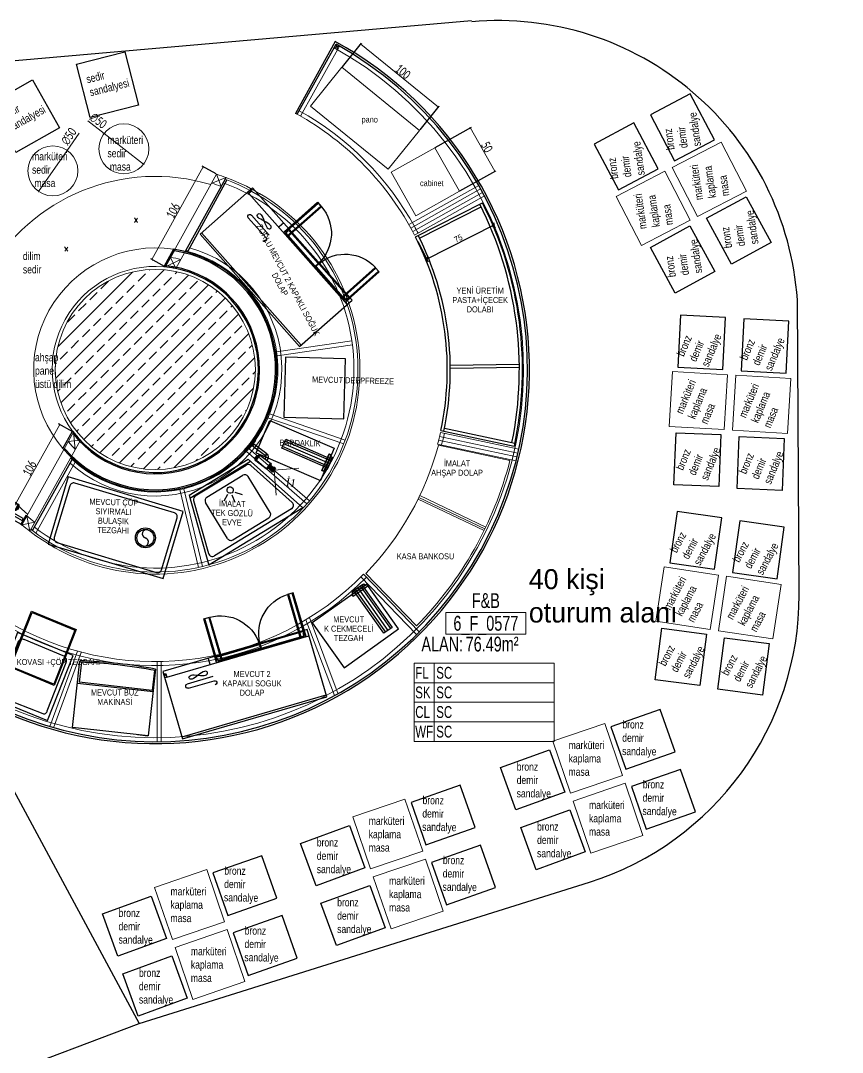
# Model space of a CAD drawing. Header units: millimetres. Extents: x 210628 to 232146, y -111309 to -91563.
# Drawn here: x 229905 to 230726, y -96600 to -95569 of the extents above; entities that cross this region are included whole.
import ezdxf
from ezdxf.enums import TextEntityAlignment as Align

# ---------------------------------------------------------------- set-up
doc = ezdxf.new("R2010")
doc.units = ezdxf.units.MM
doc.header["$PDMODE"] = 2
doc.linetypes.add('Dot & Dashed', pattern=[0.335139, 0.176389, -0.088194, 0, -0.070556])
doc.layers.get('0').update_dxf_attribs({"lineweight": 20})
for name, color, linetype, lineweight in [('ahsap', 34, 'Continuous', 25), ('ahşap kesit', 30, 'Continuous', 30), ('alcıpan', 14, 'Continuous', 25), ('demir-1', 103, 'Continuous', 20), ('KP', 167, 'Continuous', 30), ('mermer', 142, 'Continuous', 15), ('T_elektrik', 10, 'Continuous', 9), ('tefris', 30, 'Continuous', 0), ('tefrişoturum', 59, 'Continuous', 25), ('zemin yazı', 7, 'Continuous', 15), ('ölçü', 251, 'Continuous', 5)]:
    doc.layers.add(name, color=color, linetype=linetype, lineweight=lineweight)
for name, color, linetype in [('cctv', 3, 'Continuous'), ('makine ekipman', 187, 'Continuous'), ('S-COLS', 6, 'Continuous'), ('SMATV', 4, 'Continuous'), ('wall_gyps', 45, 'Continuous'), ('XR_FA_ARC_F0_UNIFREE$0$A960MN_Other Building', 8, 'Continuous'), ('yazı', 11, 'Continuous')]:
    doc.layers.add(name, color=color, linetype=linetype)
doc.styles.add('ATU', font='GOTHIC.TTF', dxfattribs={"width": 0.8})
doc.styles.get("Standard").update_dxf_attribs({"font": 'times.ttf', "height": 12})
doc.styles.add('uban', font='GOTHIC.TTF')
doc.styles.add('UBN', font='GOTHIC.TTF', dxfattribs={"width": 0.8})
doc.styles.add('XR_FA_ARC_F0_GA_ANNO_Room-Tag$0$FA-TXT_ROOM-TAG', font='ARIALN.TTF', dxfattribs={"width": 0.85})
doc.styles.add('Ölçü50', font='calibri.ttf', dxfattribs={"width": 0.7})
doc.dimstyles.new('olcu10', dxfattribs={"dimtxt": 9, "dimasz": 2, "dimexe": 1.25, "dimexo": 0.625, "dimgap": 0.5, "dimtad": 1, "dimdec": 1, "dimrnd": 0.5, "dimzin": 9, "dimtxsty": 'Ölçü50', "dimblk": 'ARCHTICK', "dimcen": 2, "dimclrd": 256, "dimclre": 256, "dimclrt": 6, "dimazin": 2, "dimtfac": 1, "dimtdec": 1, "dimtix": 1, "dimtmove": 0, "dimatfit": 3, "dimldrblk": 'ARCHTICK', "dimfxl": 1, "dimlwd": -1, "dimarcsym": 0})
doc.dimstyles.new('U_DIM_1_20', dxfattribs={"dimtxt": 6, "dimasz": 3, "dimexe": 3, "dimexo": 5, "dimgap": 1, "dimtad": 1, "dimdec": 1, "dimrnd": 0.5, "dimzin": 11, "dimtxsty": 'ATU', "dimblk": 'OBLIQUE', "dimcen": 1.5, "dimdle": 1.25, "dimclrd": 251, "dimclre": 251, "dimclrt": 1, "dimadec": 0, "dimazin": 0, "dimtfac": 1.25, "dimtdec": 1, "dimtix": 1, "dimtofl": 0, "dimtmove": 1, "dimatfit": 3, "dimldrblk": 'OBLIQUE', "dimfxl": 5, "dimtolj": 1, "dimtzin": 0, "dimarcsym": 0})

# ---------------------------------------------------------------- blocks, each defined once
blk = doc.blocks.new('XR_FA_ARC_F0_GA_ANNO_Room-Tag$0$FA-ROOM-TAG')
for points in [[(-400, 109), (400, 109), (400, -109), (-400, -109)], [(-716, -398), (-516, -398), (-516, -594), (-716, -594)], [(-516, -398), (684, -398), (684, -594), (-516, -594)], [(-716, -594), (-516, -594), (-516, -790), (-716, -790)], [(-516, -594), (684, -594), (684, -790), (-516, -790)], [(-716, -790), (-516, -790), (-516, -986), (-716, -986)], [(-516, -790), (684, -790), (684, -986), (-516, -986)], [(-716, -986), (-516, -986), (-516, -1182), (-716, -1182)], [(-516, -986), (684, -986), (684, -1182), (-516, -1182)]]:
    blk.add_lwpolyline(points, close=True)
at = {"style": 'XR_FA_ARC_F0_GA_ANNO_Room-Tag$0$FA-TXT_ROOM-TAG', "width": 0.85}
for s, height, p in [('ALAN:', 148, (-644, -282)), ('FL', 118, (-706, -554)), ('SK', 118, (-706, -750)), ('CL', 118, (-706, -946)), ('WF', 118, (-706, -1142))]:
    blk.add_text(s, height=height, dxfattribs=at).set_placement(p)
blk.add_attdef('ROOM_NAME', text='', height=148, dxfattribs=at).set_placement((0, 301), align=Align.TOP_CENTER)
blk.add_attdef('ROOM_NO', text='', height=148, dxfattribs=at).set_placement((0, 0), align=Align.MIDDLE_CENTER)
for tag, p, height in [('ROOM_AREA', (-202, -282), 148), ('FL_TYPE', (-496, -554), 118), ('SK_TYPE', (-496, -750), 118), ('CL_TYPE', (-496, -946), 118), ('WF_TYPE', (-496, -1142), 118)]:
    blk.add_attdef(tag, p, '', height=height, dxfattribs=at)
at = {"style": 'XR_FA_ARC_F0_GA_ANNO_Room-Tag$0$FA-TXT_ROOM-TAG', "width": 0.85, "flags": 1}
for tag, p in [('ROOM_NAME_TR', (-716, -1332)), ('ROOM_PHASE', (-716, -1482)), ('SUB_ZONE', (-716, -1632)), ('SCOPE', (-716, -1782))]:
    blk.add_attdef(tag, p, '', height=118, dxfattribs=at)
blk = doc.blocks.new('çöp kova1')
at = {"extrusion": (1.52846e-08, -6.3311e-09, 1)}
blk.add_lwpolyline([(0, 0), (-0.9, -60.2), (69.1, -60.2), (70, 0)], close=True, dxfattribs=at)
blk.add_lwpolyline([(4, -9), (4, -53, 0.563333), (8.1, -56.2), (60.1, -56.2, 0.414214), (65.1, -51.2), (66, -9, 0.414214), (61, -4), (9, -4, 0.414214)], format="xyb", close=True, dxfattribs=at)
at = {"extrusion": (1.52846e-08, -6.3311e-09, 1), "elevation": 0}
for points in [[(35.2, -5.3), (95.2, -5.3), (94.3, -53.6), (34.3, -53.6)], [(36.2, -6.3), (94.2, -6.3), (93.3, -52.6), (35.3, -52.6)]]:
    blk.add_lwpolyline(points, close=True, dxfattribs=at)
blk = doc.blocks.new('buzmak')
at = {"extrusion": (1.52846e-08, -6.3311e-09, 1)}
for p, q in [((-65.7, 74.5, 0), (-45.5, 74.5, 0)), ((-45.5, 0.9, 0), (-45.5, 74.5, 0)), ((-44.4, 75.9, 0), (-44.4, 0, 0)), ((0, 10.6, 0), (0, 0.3, 0)), ((-65.6, 0.9, 0), (-45.5, 0.9, 0))]:
    blk.add_line(p, q, dxfattribs=at)
at = {"extrusion": (1.74201e-08, -5.04902e-09, 1)}
blk.add_lwpolyline([(-67, 0), (0, 0), (0, 76), (-67, 76)], dxfattribs=at)
at = {"extrusion": (-1.52846e-08, 6.3311e-09, -1)}
for major_axis, start_param, end_param in [((-501.2, 6.3, 0), -0.08854, 0.063224), ((-499.8, 2.8, 0), -0.081777, 0.070206)]:
    blk.add_ellipse((432.8, 38, 0), major_axis=major_axis, ratio=1, start_param=start_param, end_param=end_param, dxfattribs=at)
blk = doc.blocks.new('pasta+içecekdışhatlar')
at = {"layer": 'makine ekipman'}
for p, q in [((24.1, 72), (-2.1, 1.7)), ((25.9, 68.1), (0.7, 0.7)), ((217.3, 65), (239.3, -0.4)), ((219.2, 68.8), (243.1, -2.3)), ((75.1, -14.8), (84, 53.6)), ((78, -15.2), (87, 53.2))]:
    blk.add_line(p, q, dxfattribs=at)
for centre, radius, start, end in [((126.2, 345.5), 294.9, 249.5311, 288.5735), ((126.2, 345.5), 291.9, 249.531, 288.5735), ((126.2, 345.4), 366.9, 249.5301, 288.5719), ((126.2, 345.5), 363.9, 250.0038, 288.5732)]:
    blk.add_arc(centre, radius, start, end, dxfattribs=at)
blk = doc.blocks.new('dsfsdgfg')
at = {"layer": 'makine ekipman', "extrusion": (-6.33828e-09, 1.52816e-08, 1)}
for p, q in [((226713.4, -84147.3, 0), (226563.4, -84147.3, 0)), ((226563.4, -84147.3, 0), (226563.5, -84217.3, 0)), ((226713.4, -84149.3, 0), (226563.4, -84149.3, 0)), ((226713.5, -84217.3, 0), (226713.4, -84147.3, 0)), ((226693.7, -84194.2, 0), (226667, -84194.2, 0)), ((226667, -84198.5, 0), (226693.7, -84198.5, 0)), ((226711.5, -84210.8, 0), (226563.5, -84210.8, 0)), ((226568.4, -84210.8, 0), (226566.4, -84210.8, 0)), ((226566.4, -84210.8, 0), (226566.4, -84214.3, 0)), ((226572.4, -84210.8, 0), (226566.4, -84210.8, 0)), ((226566.4, -84210.8, 0), (226566.5, -84256.3, 0)), ((226566.4, -84211.3, 0), (226566.4, -84217.3, 0)), ((226566.4, -84212.3, 0), (226566.4, -84216.3, 0)), ((226568.4, -84214.3, 0), (226568.4, -84210.8, 0)), ((226612.6, -84211.3, 0), (226568.4, -84211.3, 0)), ((226612.6, -84212.3, 0), (226568.4, -84212.3, 0)), ((226571.5, -84256.3, 0), (226571.4, -84210.8, 0)), ((226572.5, -84256.3, 0), (226572.4, -84210.8, 0)), ((226612.6, -84217.3, 0), (226612.6, -84211.3, 0)), ((226612.6, -84216.3, 0), (226612.6, -84212.3, 0)), ((226613.3, -84217.3, 0), (226613.3, -84211.3, 0)), ((226613.3, -84211.3, 0), (226657.5, -84211.3, 0)), ((226613.3, -84216.3, 0), (226613.3, -84212.3, 0)), ((226613.3, -84212.3, 0), (226657.5, -84212.3, 0)), ((226653.5, -84210.8, 0), (226659.5, -84210.8, 0)), ((226653.5, -84256.3, 0), (226653.5, -84210.8, 0)), ((226654.5, -84256.3, 0), (226654.5, -84210.8, 0)), ((226657.5, -84214.3, 0), (226657.5, -84210.8, 0)), ((226657.5, -84210.8, 0), (226659.5, -84210.8, 0)), ((226659.5, -84210.8, 0), (226659.5, -84214.3, 0)), ((226659.5, -84210.8, 0), (226659.5, -84256.3, 0)), ((226659.5, -84211.3, 0), (226659.5, -84217.3, 0)), ((226659.5, -84212.3, 0), (226659.5, -84216.3, 0)), ((226666.5, -84217.3, 0), (226666.5, -84211.3, 0)), ((226711.5, -84214.3, 0), (226711.5, -84210.8, 0)), ((226711.5, -84210.8, 0), (226713.5, -84210.8, 0)), ((226713.5, -84210.8, 0), (226713.5, -84214.3, 0)), ((226563.5, -84217.3, 0), (226713.5, -84217.3, 0)), ((226566.4, -84216.3, 0), (226612.6, -84216.3, 0)), ((226566.4, -84217.3, 0), (226612.6, -84217.3, 0)), ((226567.4, -84214.8, 0), (226567.5, -84256.3, 0)), ((226659.5, -84216.3, 0), (226613.3, -84216.3, 0)), ((226659.5, -84217.3, 0), (226613.3, -84217.3, 0)), ((226658.5, -84214.8, 0), (226658.5, -84256.3, 0)), ((226566.5, -84256.3, 0), (226572.5, -84256.3, 0)), ((226567.5, -84256.3, 0), (226571.5, -84256.3, 0)), ((226659.5, -84256.3, 0), (226653.5, -84256.3, 0)), ((226658.5, -84256.3, 0), (226654.5, -84256.3, 0))]:
    blk.add_line(p, q, dxfattribs=at)
at = {"layer": 'makine ekipman', "extrusion": (6.33828e-09, -1.52816e-08, -1)}
blk.add_lwpolyline([(-226687.6, -84205.8), (-226686.1, -84205.7), (-226684.4, -84205.2), (-226682.6, -84204.6), (-226680.6, -84203.8), (-226678.7, -84203.1), (-226676.8, -84202.5), (-226675.1, -84202), (-226673.7, -84201.8), (-226672.5, -84202), (-226671.7, -84202.5), (-226671.2, -84203.1), (-226671, -84203.8), (-226671.2, -84204.6), (-226671.7, -84205.2), (-226672.5, -84205.7), (-226673.7, -84205.8), (-226675.1, -84205.7), (-226676.8, -84205.2), (-226678.7, -84204.6), (-226680.6, -84203.8), (-226682.6, -84203.1), (-226684.4, -84202.5), (-226686.1, -84202), (-226687.6, -84201.8), (-226688.7, -84202), (-226689.6, -84202.5), (-226690.1, -84203.1), (-226690.2, -84203.8), (-226690.1, -84204.6), (-226689.6, -84205.2), (-226688.7, -84205.7)], close=True, dxfattribs=at)
for centre, major_axis, start_param, end_param in [((226667, -84192, 0), (-1.54, 1.54, 0), 3.927168, 7.068761), ((226693.7, -84196.3, 0), (1.54, 1.54, 0), -0.785221, 2.356372), ((226567.4, -84213.6, 0), (0.884, 0.884, 0), 1.428429, 3.28302), ((226567.4, -84213.6, 0), (0.421, 0.421, 0), -0.785868, 5.497317), ((226658.5, -84213.5, 0), (0.884, 0.884, 0), 1.428429, 3.28302), ((226658.6, -84213.6, 0), (-0.421, 0.421, 0), 0.784928, 7.068113), ((226712.5, -84213.5, 0), (-0.884, 0.884, 0), 2.999873, 4.854463), ((226712.5, -84213.5, 0), (0.421, 0.421, 0), -0.785868, 5.497317), ((226571.8, -84215.5, 0), (28.9, 28.9, 0), 0.830398, 2.340555), ((226654.1, -84215.4, 0), (-28.9, 28.9, 0), 3.94169, 5.451847)]:
    blk.add_ellipse(centre, major_axis=major_axis, ratio=1, start_param=start_param, end_param=end_param, dxfattribs=at)
blk = doc.blocks.new('_Oblique')
at = {"color": 0, "linetype": 'ByBlock', "lineweight": -2}
blk.add_line((-0.5, -0.5), (0.5, 0.5), dxfattribs=at)
blk = doc.blocks.new('*D130')
at = {"layer": 'DEFPOINTS', "color": 0, "transparency": 16777216}
for p in [(230366.1, -95750.9), (230377.3, -95772.9), (230299.2, -95784.9)]:
    blk.add_point(p, dxfattribs=at)
at = {"layer": 'ölçü', "color": 251, "lineweight": -2, "transparency": 16777216}
for p, q in [((230368.3, -95755.3), (230378.7, -95775.6)), ((230309.4, -95807.5), (230378.4, -95772.3)), ((230301.5, -95789.3), (230311.8, -95809.6))]:
    blk.add_line(p, q, dxfattribs=at)
at = {"layer": 'ölçü', "color": 251, "lineweight": -2, "transparency": 16777216, "xscale": 3, "yscale": 3, "zscale": 3}
for p, rotation in [((230377.3, -95772.9), 26.97541801354265), ((230310.5, -95806.9), 206.9754180135426)]:
    blk.add_blockref('_Oblique', p, dxfattribs=dict(at, rotation=rotation))
at = {"layer": 'ölçü', "color": 1, "transparency": 16777216, "insert": (230342, -95786.3), "char_height": 6, "attachment_point": 5, "rotation": 26.9754, "style": 'ATU'}
blk.add_mtext('\\A1;75', dxfattribs=at)
blk = doc.blocks.new('_ArchTick')
at = {"color": 0, "linetype": 'ByBlock', "const_width": 0.15}
blk.add_lwpolyline([(-0.5, -0.5), (0.5, 0.5)], dxfattribs=at)
blk = doc.blocks.new('*D131')
at = {"layer": 'DEFPOINTS', "color": 0, "transparency": 16777216}
for p in [(229943.6, -95972.3), (229957.3, -95979.9, 0), (229905.9, -96072.6, 0)]:
    blk.add_point(p, dxfattribs=at)
at = {"layer": 'ölçü', "transparency": 16777216}
blk.add_line((229892.1, -96065), (229943.6, -95972.3), dxfattribs=at)
at = {"layer": 'ölçü', "lineweight": -2, "transparency": 16777216}
for p, q in [((229956.8, -95979.6), (229942.5, -95971.7)), ((229905.3, -96072.3), (229891, -96064.4))]:
    blk.add_line(p, q, dxfattribs=at)
at = {"layer": 'ölçü', "transparency": 16777216, "xscale": 2, "yscale": 2, "zscale": 2}
for p, rotation in [((229943.6, -95972.3), 60.95190575358134), ((229892.1, -96065), 240.9519057535813)]:
    blk.add_blockref('_ArchTick', p, dxfattribs=dict(at, rotation=rotation))
at = {"layer": 'ölçü', "color": 6, "transparency": 16777216, "insert": (229913.4, -96016.1), "char_height": 9, "attachment_point": 5, "rotation": 60.9519, "style": 'Ölçü50'}
blk.add_mtext('106', dxfattribs=at)
blk = doc.blocks.new('*D132')
at = {"layer": 'DEFPOINTS', "color": 0, "transparency": 16777216}
for p in [(230100.5, -95722.2, 0), (230035.7, -95807.4), (230049, -95814.8, 0)]:
    blk.add_point(p, dxfattribs=at)
at = {"layer": 'ölçü', "transparency": 16777216}
blk.add_line((230087.1, -95714.8), (230035.7, -95807.4), dxfattribs=at)
at = {"layer": 'ölçü', "lineweight": -2, "transparency": 16777216}
for p, q in [((230099.9, -95721.9), (230086, -95714.2)), ((230048.5, -95814.5), (230034.6, -95806.8))]:
    blk.add_line(p, q, dxfattribs=at)
at = {"layer": 'ölçü', "transparency": 16777216, "xscale": 2, "yscale": 2, "zscale": 2}
for p, rotation in [((230087.1, -95714.8), 60.94747749124182), ((230035.7, -95807.4), 240.9474774912419)]:
    blk.add_blockref('_ArchTick', p, dxfattribs=dict(at, rotation=rotation))
at = {"layer": 'ölçü', "color": 6, "transparency": 16777216, "insert": (230056.9, -95758.6), "char_height": 9, "attachment_point": 5, "rotation": 60.9475, "style": 'Ölçü50'}
blk.add_mtext('106', dxfattribs=at)
blk = doc.blocks.new('fhgfgh')
at = {"layer": 'tefris', "linetype": 'Continuous'}
blk.add_lwpolyline([(229996.1, -96600), (229978.3, -96548), (230030.4, -96530.2), (230048.1, -96582.3)], close=True, dxfattribs=at)
at = {"layer": 'tefrişoturum'}
for points in [[(230100.5, -96558.7), (230085.5, -96516.3), (230036.5, -96533.5), (230051.4, -96576)], [(229941.5, -96616.7), (229926.1, -96574.4), (229975, -96556.6), (229990.3, -96598.9)]]:
    blk.add_lwpolyline(points, close=True, dxfattribs=at)
at = {"layer": 'yazı', "char_height": 8, "attachment_point": 1, "style": 'UBN'}
for s, insert, rotation in [('bronz \\Pdemir\\Psandalye', (230048, -96527.2), 359.2314), ('marküteri\\Pkaplama \\Pmasa', (229994.2, -96547.9), 359.8821), ('bronz \\Pdemir\\Psandalye', (229942.3, -96569.5), 359.8821)]:
    blk.add_mtext_dynamic_manual_height_columns(s, width=49.273, gutter_width=0.2, heights=[0], dxfattribs=dict(at, insert=insert, rotation=rotation))
blk = doc.blocks.new('evye')
for p, q in [((28.1, -2.7), (8.4, -72.7)), ((29.1, -9.5), (14.5, -62.6)), ((27.2, -5.7), (98.1, -5.7)), ((28.1, -2.7), (97.2, -2.7)), ((33, -6.6), (92.5, -6.6)), ((96.3, -9.4), (112.2, -62.5)), ((97.2, -2.7), (118.5, -72.7)), ((38.3, -59.6), (38.3, -17.6)), ((42.3, -13.6), (84.3, -13.6)), ((88.3, -59.6), (88.3, -17.6)), ((108.4, -67.7), (18.3, -67.7)), ((42.3, -63.6), (84.3, -63.6)), ((118.5, -72.7), (8.4, -72.7))]:
    blk.add_line(p, q)
at = {"extrusion": (-3.1669e-08, -1.40285e-08, 1)}
for p, q in [((61.4, -22, 0), (54.6, -26, 0)), ((64.8, -24.5, 0), (63.6, -32.3, 0)), ((68.7, -23.7, 0), (73.6, -29.8, 0))]:
    blk.add_line(p, q, dxfattribs=at)
for centre, start, end in [((33, -10.6), 90, 163.3134), ((92.5, -10.6), 17.8662, 90), ((42.3, -17.6), 90, 180), ((84.3, -17.6), 0, 90), ((42.3, -59.6), 180, 270), ((84.3, -59.6), 270, 0), ((18.3, -63.7), 163.3134, 270), ((108.4, -63.7), 270, 17.8662)]:
    blk.add_arc(centre, 4, start, end)
blk.add_ellipse((65.8, -19.7, 0), major_axis=(-0.26, 3.18, 0), ratio=1, start_param=1.640450345151218, end_param=7.923635652330804, dxfattribs=at)
blk = doc.blocks.new('bulaşık tezgah')
at = {"ltscale": 50, "extrusion": (1.52846e-08, -6.3311e-09, 1)}
blk.add_lwpolyline([(-70, 0), (-70, -120), (0, -120), (0, 0)], close=True, dxfattribs=at)
blk.add_lwpolyline([(-66, -8), (-66, -112, 0.414214), (-62, -116), (-8, -116, 0.414214), (-4, -112), (-4, -8, 0.414214), (-8, -4), (-62, -4, 0.414214)], format="xyb", close=True, dxfattribs=at)
for radius in [10, 8.5]:
    blk.add_circle((-36.2, -91.3, 0), radius, dxfattribs=at)
for centre, start, end in [((-40.5, -91.3, 0), 180, 0), ((-32, -91.3, 0), 0, 180)]:
    blk.add_arc(centre, 4.25, start, end, dxfattribs=at)
blk = doc.blocks.new('SDFSG')
at = {"layer": 'makine ekipman'}
for p, q in [((221215.1, -95592), (221275.1, -95592)), ((221215.1, -95652), (221215.1, -95592)), ((221275.1, -95592), (221275.1, -95652)), ((221275.1, -95652), (221215.1, -95652))]:
    blk.add_line(p, q, dxfattribs=at)
blk = doc.blocks.new('bardaklıkemaar')
at = {"ltscale": 50, "extrusion": (-5.24232e-09, 1.90091e-08, 1)}
for p, q in [((0, 0, 0), (-34.3, -6.9)), ((0, 0), (13.8, -68.6, 0)), ((-34.3, -6.9), (-20.5, -75.5, 0)), ((-20.5, -75.5, 0), (13.8, -68.6, 0))]:
    blk.add_line(p, q, dxfattribs=at)
at = {"ltscale": 50}
for p, q in [((-7.5, -74.8, 0), (-17.4, -25.8, 0)), ((-4.5, -74.2, 0), (-14.4, -25.2, 0)), ((-1.6, -73.6, 0), (-11.5, -24.6, 0))]:
    blk.add_line(p, q, dxfattribs=at)
at = {"ltscale": 50, "extrusion": (-5.24232e-09, 1.90091e-08, 1), "elevation": 0}
for points in [[(-9.4, -75.2), (0.3, -73.2), (-9.6, -24.2), (-19.3, -26.2)], [(-13.5, -73.7), (4.3, -70.1), (3.9, -68.1), (-13.9, -71.7)], [(-11.5, -75.4), (2.3, -72.6), (1.9, -70.6), (-11.9, -73.4)]]:
    blk.add_lwpolyline(points, close=True, dxfattribs=at)
at = {"extrusion": (-5.24232e-09, 1.90091e-08, 1), "elevation": 0, "flags": 128}
for points in [[(4.2, -70.1), (-13.5, -73.7), (-13.8, -71.7), (-13.5, -73.7), (4.2, -70.1), (3.9, -68.1)], [(3.9, -68.1), (-13.8, -71.7), (3.9, -68.1)]]:
    blk.add_lwpolyline(points, close=True, dxfattribs=at)
blk = doc.blocks.new('kahveçekmece-flat-1')
for p, q in [((-2.3, 53.6), (50, 53.6)), ((2, 41.9), (2, 60)), ((-2.3, 50.6), (50, 50.5)), ((-2.3, 47.6), (50, 47.6))]:
    blk.add_line(p, q)
at = {"extrusion": (-1.39832e-08, -1.12909e-08, 1), "elevation": 0}
for points in [[(-2.3, 45.6), (-2.3, 55.5), (50, 55.5), (50, 45.6)], [(-2, 43.6), (-2, 57.6), (0, 57.6), (0, 43.6)]]:
    blk.add_lwpolyline(points, close=True, dxfattribs=at)
at = {"extrusion": (-1.52846e-08, 6.3311e-09, 1), "elevation": 0}
blk.add_lwpolyline([(55.1, -6.9), (55, 60), (0, 60), (0.1, -6.9)], close=True, dxfattribs=at)
at = {"extrusion": (-1.52846e-08, 6.3311e-09, 1), "elevation": 0, "flags": 128}
blk.add_lwpolyline([(0, 60), (0, 41.9), (2, 41.9), (0, 41.9), (0, 60), (2, 60)], close=True, dxfattribs=at)
blk = doc.blocks.new('*D134')
at = {"layer": 'DEFPOINTS', "color": 0, "transparency": 16777216}
for p in [(229988, -95681.4, 0), (230027.5, -95712.1, 0)]:
    blk.add_point(p, dxfattribs=at)
at = {"layer": 'ölçü', "transparency": 16777216}
for p in [(229971.6, -95668.7), (230027.5, -95712.1)]:
    blk.add_line(p, (229988, -95681.4), dxfattribs=at)
at = {"layer": 'ölçü', "transparency": 16777216, "xscale": 2, "yscale": 2, "zscale": 2}
for p, rotation in [((229988, -95681.4), 322.24306838658), ((230027.5, -95712.1), 142.2430683865799)]:
    blk.add_blockref('_ArchTick', p, dxfattribs=dict(at, rotation=rotation))
at = {"layer": 'ölçü', "color": 6, "transparency": 16777216, "insert": (229982.2, -95668.7), "char_height": 9, "attachment_point": 5, "rotation": 322.2431, "style": 'Ölçü50'}
blk.add_mtext('∅50', dxfattribs=at)
blk = doc.blocks.new('*D135')
at = {"layer": 'DEFPOINTS', "color": 0, "transparency": 16777216}
for p in [(229951.1, -95698.3, 0), (229922.5, -95739.3, 0)]:
    blk.add_point(p, dxfattribs=at)
at = {"layer": 'ölçü', "transparency": 16777216}
for p in [(229963, -95681.2), (229922.5, -95739.3)]:
    blk.add_line(p, (229951.1, -95698.3), dxfattribs=at)
at = {"layer": 'ölçü', "transparency": 16777216, "xscale": 2, "yscale": 2, "zscale": 2}
for p, rotation in [((229951.1, -95698.3), 235.1406153676477), ((229922.5, -95739.3), 55.14061536764772)]:
    blk.add_blockref('_ArchTick', p, dxfattribs=dict(at, rotation=rotation))
at = {"layer": 'ölçü', "color": 6, "transparency": 16777216, "insert": (229952.8, -95684.3), "char_height": 9, "attachment_point": 5, "rotation": 55.1406, "style": 'Ölçü50'}
blk.add_mtext('∅50', dxfattribs=at)
blk = doc.blocks.new('fdhg')
at = {"layer": 'tefrişoturum'}
blk.add_lwpolyline([(230072.7, -95630.2), (230122.7, -95630.2), (230122.7, -95685.2), (230072.7, -95685.2)], close=True, dxfattribs=at)
at = {"layer": 'yazı', "insert": (230078.5, -95643.6), "char_height": 8, "attachment_point": 1, "style": 'UBN'}
blk.add_mtext_dynamic_manual_height_columns('sedir\\Psandalyesi', width=49.273, gutter_width=0.2, heights=[0], dxfattribs=at)
blk = doc.blocks.new('*D356')
at = {"layer": 'DEFPOINTS', "color": 0, "transparency": 16777216}
for p in [(230225.7, -95615.3, 0), (230322.2, -95655), (230303.3, -95678.3, 0)]:
    blk.add_point(p, dxfattribs=at)
at = {"layer": 'demir-1', "lineweight": -2, "transparency": 16777216}
for p, q in [((230226.1, -95614.8), (230245.3, -95591)), ((230303.7, -95677.8), (230323, -95654.1))]:
    blk.add_line(p, q, dxfattribs=at)
at = {"layer": 'demir-1', "transparency": 16777216}
blk.add_line((230244.6, -95592), (230322.2, -95655), dxfattribs=at)
at = {"layer": 'demir-1', "transparency": 16777216, "xscale": 2, "yscale": 2, "zscale": 2}
for p, rotation in [((230244.6, -95592), 140.925886819591), ((230322.2, -95655), 320.925886819591)]:
    blk.add_blockref('_ArchTick', p, dxfattribs=dict(at, rotation=rotation))
at = {"layer": 'demir-1', "color": 6, "transparency": 16777216, "insert": (230286.6, -95619.6), "char_height": 9, "attachment_point": 5, "rotation": 320.9259, "style": 'Ölçü50'}
blk.add_mtext('100', dxfattribs=at)
blk = doc.blocks.new('*D357')
at = {"layer": 'DEFPOINTS', "color": 0, "transparency": 16777216}
for p in [(230318.5, -95695.6, 0), (230378.5, -95719.2), (230343, -95739.2, 0)]:
    blk.add_point(p, dxfattribs=at)
at = {"layer": 'demir-1', "lineweight": -2, "transparency": 16777216}
for p, q in [((230319, -95695.3), (230355, -95675)), ((230343.6, -95738.9), (230379.6, -95718.6))]:
    blk.add_line(p, q, dxfattribs=at)
at = {"layer": 'demir-1', "transparency": 16777216}
blk.add_line((230353.9, -95675.6), (230378.5, -95719.2), dxfattribs=at)
at = {"layer": 'demir-1', "transparency": 16777216, "xscale": 2, "yscale": 2, "zscale": 2}
for p, rotation in [((230353.9, -95675.6), 119.3898704883851), ((230378.5, -95719.2), 299.3898704883851)]:
    blk.add_blockref('_ArchTick', p, dxfattribs=dict(at, rotation=rotation))
at = {"layer": 'demir-1', "color": 6, "transparency": 16777216, "insert": (230370.6, -95694.9), "char_height": 9, "attachment_point": 5, "rotation": 299.3899, "style": 'Ölçü50'}
blk.add_mtext('50', dxfattribs=at)
blk = doc.blocks.new('kam')
h = blk.add_hatch(color=1)
edge = h.paths.add_edge_path(flags=16)
edge.add_line((-3143.126, 8517.33), (-3143.827, 8517.33))
edge.add_ellipse((-3143.827, 8517.269), major_axis=(0.0426, 0.0426), ratio=1, start_angle=45, end_angle=135)
edge.add_line((-3143.888, 8517.269), (-3143.888, 8517.031))
edge.add_ellipse((-3143.827, 8517.031), major_axis=(0.0426, 0.0426), ratio=1, start_angle=135, end_angle=225)
edge.add_line((-3143.827, 8516.971), (-3143.126, 8516.971))
edge.add_ellipse((-3143.126, 8517.031), major_axis=(0.0426, 0.0426), ratio=1, start_angle=225, end_angle=315)
edge.add_line((-3143.065, 8517.031), (-3143.065, 8517.269))
edge.add_ellipse((-3143.126, 8517.269), major_axis=(0.0426, 0.0426), ratio=1, start_angle=315, end_angle=405)
edge = h.paths.add_edge_path()
edge.add_line((-3143.126, 8517.339), (-3143.827, 8517.339))
edge.add_ellipse((-3143.827, 8517.269), major_axis=(0.0495, 0.0495), ratio=1, start_angle=45, end_angle=135)
edge.add_line((-3143.897, 8517.269), (-3143.897, 8517.031))
edge.add_ellipse((-3143.827, 8517.031), major_axis=(0.0495, 0.0495), ratio=1, start_angle=135, end_angle=225)
edge.add_line((-3143.827, 8516.961), (-3143.126, 8516.961))
edge.add_ellipse((-3143.126, 8517.031), major_axis=(0.0495, 0.0495), ratio=1, start_angle=225, end_angle=315)
edge.add_line((-3143.056, 8517.031), (-3143.056, 8517.269))
edge.add_ellipse((-3143.126, 8517.269), major_axis=(0.0495, 0.0495), ratio=1, start_angle=315, end_angle=405)
for points in [[(-3143.002, 8517.254), (-3143.036, 8517.254), (-3143.036, 8517.052), (-3143.002, 8517.052)], [(-3142.753, 8517.283), (-3142.873, 8517.283), (-3142.873, 8517.019), (-3142.753, 8517.019)]]:
    blk.add_hatch(color=1).paths.add_polyline_path(points)
at = {"color": 1}
for p, q in [((-3143.897, 8517.25), (-3143.961, 8517.25)), ((-3143.961, 8517.25), (-3143.961, 8517.189)), ((-3143.961, 8517.189), (-3143.897, 8517.189)), ((-3143.897, 8517.163), (-3143.934, 8517.163)), ((-3143.934, 8517.163), (-3143.934, 8517.071)), ((-3143.934, 8517.071), (-3143.897, 8517.071)), ((-3143.897, 8517.269), (-3143.897, 8517.031)), ((-3143.888, 8517.269), (-3143.888, 8517.031)), ((-3143.827, 8517.339), (-3143.827, 8516.961)), ((-3143.126, 8517.339), (-3143.827, 8517.339)), ((-3143.126, 8517.33), (-3143.827, 8517.33)), ((-3143.126, 8516.961), (-3143.126, 8517.339)), ((-3143.065, 8517.031), (-3143.065, 8517.269)), ((-3143.056, 8517.031), (-3143.056, 8517.269)), ((-3143.002, 8517.254), (-3143.036, 8517.254)), ((-3143.036, 8517.254), (-3143.036, 8517.052)), ((-3143.036, 8517.052), (-3143.002, 8517.052)), ((-3143.002, 8517.052), (-3143.002, 8517.254)), ((-3142.894, 8517.263), (-3142.98, 8517.263)), ((-3142.98, 8517.263), (-3142.98, 8517.044)), ((-3142.894, 8517.236), (-3142.98, 8517.236)), ((-3142.894, 8517.208), (-3142.98, 8517.208)), ((-3142.894, 8517.18), (-3142.98, 8517.18)), ((-3142.894, 8517.152), (-3142.98, 8517.152)), ((-3142.894, 8517.124), (-3142.98, 8517.124)), ((-3142.894, 8517.096), (-3142.98, 8517.096)), ((-3142.894, 8517.068), (-3142.98, 8517.068)), ((-3142.98, 8517.044), (-3142.894, 8517.044)), ((-3142.894, 8517.044), (-3142.894, 8517.263)), ((-3142.753, 8517.283), (-3142.873, 8517.283)), ((-3142.873, 8517.283), (-3142.873, 8517.019)), ((-3142.873, 8517.019), (-3142.753, 8517.019)), ((-3142.753, 8517.019), (-3142.753, 8517.283)), ((-3143.827, 8516.971), (-3143.126, 8516.971)), ((-3143.827, 8516.961), (-3143.126, 8516.961))]:
    blk.add_line(p, q, dxfattribs=at)
for centre, major_axis, start_param, end_param in [((-3143.827, 8517.269), (0.0495, 0.0495), 0.785398, 2.356194), ((-3143.827, 8517.031), (0.0495, 0.0495), 2.356194, 3.926991), ((-3143.827, 8517.269), (0.0426, 0.0426), 0.785398, 2.356194), ((-3143.827, 8517.031), (0.0426, 0.0426), 2.356194, 3.926991), ((-3143.126, 8517.269), (0.0495, 0.0495), 5.497787, 7.068583), ((-3143.126, 8517.269), (0.0426, 0.0426), 5.497787, 7.068583), ((-3143.126, 8517.031), (0.0495, 0.0495), 3.926991, 5.497787), ((-3143.126, 8517.031), (0.0426, 0.0426), 3.926991, 5.497787)]:
    blk.add_ellipse(centre, major_axis=major_axis, ratio=1, start_param=start_param, end_param=end_param, dxfattribs=at)
blk = doc.blocks.new('kamera')
at = {"layer": 'cctv', "color": 1}
for p, q in [((-18.9, 10.6), (-19.9, 9.2)), ((-17, 9.2), (-18, 7.8))]:
    blk.add_line(p, q, dxfattribs=at)
for points in [[(-14.1, 11.6), (-13.8, 11.4), (-15.4, 9.2), (-15.6, 9.3)], [(-14, 11.2), (-14, 11.2), (-15.2, 9.3), (-15.2, 9.3)], [(-14, 11.2), (-0.8, 1.9), (-2.1, 0.1), (-15.2, 9.3)], [(2.1, 4.7), (2.9, 4.1), (-2.9, -4.1), (-3.7, -3.6)]]:
    blk.add_lwpolyline(points, close=True, dxfattribs=at)
for centre, radius, start, end in [((-16, 7.7), 4.08, 63.7243, 135.4103), ((-15.9, 7.5), 2.02, 79.4581, 124.8672)]:
    blk.add_arc(centre, radius, start, end, dxfattribs=at)
at = {"layer": 'SMATV', "color": 6, "linetype": 'Dot & Dashed', "extrusion": (0, 0, -1), "xscale": -18.97046912377849, "yscale": 18.97046910458119, "zscale": -18.97046912377849, "rotation": 215.1445265679582}
blk.add_blockref('kam', (-44226, 166452.3), dxfattribs=at)
blk = doc.blocks.new('dgdf')
at = {"layer": 'T_elektrik'}
for q in [(230182.7, -96015.8), (230160.1, -96042.9)]:
    blk.add_line((230157.8, -96018), q, dxfattribs=at)
at = {"xscale": -1, "rotation": 287.7683062402713}
blk.add_blockref('kamera', (230135.7, -95991.8), dxfattribs=at)

msp = doc.modelspace()

# ---------------------------------------------------------------- hatches: boundary and pattern name
at = {"layer": 'S-COLS', "lineweight": 5}
h = msp.add_hatch(dxfattribs=at)
h.set_pattern_fill('FP_2837', color=256, scale=0.1, style=0, pattern_type=2)
h.set_pattern_definition([(45, (161639.02, -128317.32), (-14.826403, 14.826403), []), (45, (161653.847, -128317.32), (-14.826403, 14.826403), [10.4838, -5.2419])])
h.paths.add_polyline_path([(230039.02, -96017.32), (230050.22, -96016.69), (230061.27, -96014.81), (230072.05, -96011.71), (230082.41, -96007.42), (230092.22, -96001.99), (230101.37, -95995.5), (230109.73, -95988.03), (230117.2, -95979.67), (230123.69, -95970.52), (230129.12, -95960.71), (230133.41, -95950.35), (230136.51, -95939.57), (230138.39, -95928.52), (230139.02, -95917.32), (230138.39, -95906.12), (230136.51, -95895.07), (230133.41, -95884.29), (230129.12, -95873.93), (230123.69, -95864.12), (230117.2, -95854.97), (230109.73, -95846.61), (230100.99, -95838.87), (230092.22, -95832.65), (230082.41, -95827.22), (230072.05, -95822.93), (230061.27, -95819.83), (230050.22, -95817.95), (230039.02, -95817.32), (230027.82, -95817.95), (230016.77, -95819.83), (230005.99, -95822.93), (229995.63, -95827.22), (229985.82, -95832.65), (229976.67, -95839.14), (229968.31, -95846.61), (229960.84, -95854.97), (229954.35, -95864.12), (229948.92, -95873.93), (229944.63, -95884.29), (229941.53, -95895.07), (229939.65, -95906.12), (229939.02, -95917.32), (229939.65, -95928.52), (229941.53, -95939.57), (229944.63, -95950.35), (229948.92, -95960.71), (229954.35, -95970.52), (229960.84, -95979.67), (229968.31, -95988.03), (229976.67, -95995.5), (229985.82, -96001.99), (229996.44, -96007.75), (230005.99, -96011.71), (230016.77, -96014.81), (230027.82, -96016.69)], flags=0)

# ---------------------------------------------------------------- linework, layer by layer
at = {"elevation": 0}
for points in [[(230225.68, -95615.26), (230303.32, -95678.29), (230271.8, -95717.11), (230194.17, -95654.07)], [(230274.91, -95720.14), (230318.47, -95695.61), (230343.01, -95739.17), (230299.44, -95763.71)]]:
    msp.add_lwpolyline(points, close=True, dxfattribs=at)
at = {"layer": 'ahsap', "elevation": 0}
msp.add_lwpolyline([(229992.06, -96005.36), (229992.06, -96005.36)], dxfattribs=at)
at = {"layer": 'ahsap'}
msp.add_arc((230042.96, -95919.44, 0), 359.35, 346.79825, 346.79844, dxfattribs=at)
at = {"layer": 'ahşap kesit'}
msp.add_line((230180.92, -95662.11, 0), (230219.79, -95592.2, 0), dxfattribs=at)
at = {"layer": 'ahşap kesit', "elevation": 0}
for points in [[(230219.01, -95589.48), (230179.4, -95661.28)], [(230180.92, -95662.11), (230179.4, -95661.28)], [(230108.84, -95727.2), (230069.48, -95798.64)], [(230110.74, -95727.91), (230071.5, -95799.18)], [(230071.5, -95799.18), (230069.48, -95798.64)], [(229916.39, -96078.38), (229955.91, -96007.22)], [(229955.91, -96007.22), (229954.4, -96005.82)], [(229916.39, -96078.38), (229914.78, -96077.15)]]:
    msp.add_lwpolyline(points, dxfattribs=at)
at = {"layer": 'ahşap kesit'}
for radius, start, end in [(374, 240.95044, 61.23298), (372, 241.25848, 60.92557)]:
    msp.add_arc((230039.02, -95917.32, 0), radius, start, end, dxfattribs=at)
at = {"layer": 'alcıpan', "elevation": 0}
for points in [[(230057.4, -95797.21), (230047.7, -95814.68)], [(230058.72, -95797.41), (230049.06, -95814.8)], [(229946.81, -95996.31), (229956.52, -95978.84)]]:
    msp.add_lwpolyline(points, dxfattribs=at)
at = {"layer": 'alcıpan'}
for centre, radius, start, end in [((230039.13, -95917.32, 0), 121.5, 220.54957, 81.3513), ((230039.13, -95917.32, 0), 120.25, 220.9632, 81.57297), ((230039.13, -95917.32, 0), 103, 216.67043, 85.23044), ((230039.13, -95917.32, 0), 104.25, 217.72964, 84.92091), ((230039.02, -95917.32, 0), 201, 240.95414, 240.95448)]:
    msp.add_arc(centre, radius, start, end, dxfattribs=at)
at = {"layer": 'demir-1'}
for p, q in [((230184.4, -95664.08, 0), (230223.29, -95594.14, 0)), ((230049.06, -95814.8, 0), (230100.47, -95722.24, 0)), ((230292.6, -95772.54, 0), (230362.34, -95733.34, 0)), ((230294.56, -95776.03, 0), (230364.3, -95736.83, 0)), ((230296.47, -95779.54, 0), (230366.26, -95740.31, 0)), ((230298.34, -95783.08, 0), (230368.22, -95743.8, 0)), ((230059.63, -95816.37, 0), (230095.99, -95750.89, 0)), ((230160.29, -95899.71, 0), (230235.5, -95888.63, 0)), ((230160.87, -95903.67, 0), (230236.09, -95892.59, 0)), ((230151.76, -95965.51, 0), (230227.49, -95991.67, 0)), ((230153.27, -95961.8, 0), (230228.92, -95987.93, 0)), ((229957.34, -95979.93, 0), (229959.19, -95997.19, 0)), ((230324.16, -95980.26, 0), (230402.39, -95996.97, 0)), ((229952.1, -95989.37, 0), (229964.26, -95988.06, 0)), ((230322.33, -95988.05, 0), (230400.6, -96004.76, 0)), ((230323.27, -95984.16, 0), (230401.52, -96000.87, 0)), ((230130.15, -95999.31, 0), (230190.69, -96051.63, 0)), ((230132.77, -95996.28, 0), (230193.3, -96048.6, 0)), ((230321.33, -95991.92, 0), (230399.64, -96008.65, 0)), ((230322.05, -95993.1, 0), (230393.52, -96008.36, 0)), ((229913.81, -96078.92, 0), (229954.4, -96005.82, 0)), ((230063.73, -96037.33, 0), (230082.43, -96115.14, 0)), ((230067.64, -96036.46, 0), (230086.33, -96114.25, 0)), ((230303.51, -96043.38, 0), (230369.41, -96074.79, 0)), ((230301.77, -96046.98, 0), (230367.69, -96078.4, 0)), ((230302.65, -96045.19, 0), (230368.55, -96076.6, 0)), ((229913.81, -96078.92, 0), (229910.82, -96063.69, 0)), ((229905.87, -96072.6, 0), (229918.71, -96070.08, 0)), ((230244.54, -96124.74, 0), (230300.09, -96182.27, 0)), ((230247.37, -96121.91, 0), (230302.97, -96179.49, 0)), ((230249.52, -96121.14, 0), (230300.25, -96173.67, 0)), ((230041.1, -96209.31, 0), (230040.94, -96289.31, 0)), ((230045.1, -96209.32, 0), (230044.94, -96289.32, 0))]:
    msp.add_line(p, q, dxfattribs=at)
at = {"layer": 'demir-1', "elevation": 0}
for points in [[(230100.47, -95722.24), (230104.93, -95734.29)], [(230109.82, -95725.43), (230095.5, -95731.17)], [(230054.33, -95805.32), (230059.64, -95816.39)], [(230064.7, -95807.27), (230049.1, -95814.76)], [(230054.49, -95815.49), (230054.49, -95815.48)], [(229905.87, -96072.6), (229957.34, -95979.93)], [(229914.78, -96077.15), (229964.26, -95988.06)], [(229919.62, -96080.8), (229958.97, -96009.95)], [(230193.15, -96165.33), (230221.98, -96241.89)], [(230189.66, -96167.4), (230218.24, -96243.3)], [(229961.45, -96198.78), (229933.8, -96274.13)], [(229965.2, -96200.16), (229937.55, -96275.51)]]:
    msp.add_lwpolyline(points, dxfattribs=at)
at = {"layer": 'demir-1'}
msp.add_circle((230039.13, -95917.32, 0), 100, dxfattribs=at)
for centre, radius, start, end in [((230039.02, -95917.32, 0), 368, 241.26183, 60.92347), ((230039, -95917.33, 0), 296.02, 28.6827, 60.92376), ((230039.02, -95917.32, 0), 292, 27.36826, 60.92557), ((230039.13, -95917.32, 0), 204.5, 69.77864, 72.54736), ((230039.13, -95917.32, 0), 202.5, 232.68807, 69.86457), ((230039.13, -95917.32, 0), 198.5, 232.52037, 70.04169), ((230039.13, -95917.32, 0), 194.5, 70.22618, 73.15235), ((230039.02, -95917.32, 0), 296, 27.39493, 28.98643), ((230039.13, -95917.32, 0), 126.5, 227.6508, 74.24404), ((230039.13, -95917.32, 0), 126.5, 75.18319, 75.18949), ((230039.13, -95917.32, 0), 122.5, 227.20815, 75.65798), ((230038.51, -95918.47, 0), 114.25, 76.74618, 82.03901), ((230038.51, -95918.48, 0), 104.25, 78.30643, 84.17109), ((230039.02, -95917.32, 0), 292, 345.19707, 347.55274), ((230039.02, -95917.32, 0), 296, 345.23424, 347.55274), ((230036.92, -95919.56, 0), 109.86, 219.45752, 224.96704), ((230039.02, -95917.32, 0), 293, 315.92366, 345.01067), ((230039.02, -95917.32, 0), 366, 315.53929, 345.59634), ((230040, -95912.32, 0), 199, 229.52287, 232.4465), ((230040, -95912.32, 0), 209, 230.07656, 232.85923), ((230039.02, -95917.32, 0), 296, 241.33757, 315.50117), ((230039.02, -95917.32, 0), 292, 241.34288, 315.52177)]:
    msp.add_arc(centre, radius, start, end, dxfattribs=at)
at = {"layer": 'KP', "elevation": 0}
for points in [[(230223.28, -95594.16), (230217.86, -95595.7)], [(230219.79, -95592.2), (230221.34, -95597.66)]]:
    msp.add_lwpolyline(points, dxfattribs=at)
at = {"layer": 'mermer', "elevation": 0}
for points in [[(230108.84, -95727.2), (230109.82, -95725.43)], [(230085.84, -95829.04), (230085.84, -95829.04)]]:
    msp.add_lwpolyline(points, dxfattribs=at)
at = {"layer": 'mermer'}
msp.add_arc((230039.13, -95917.32, 0), 204.5, 232.20596, 69.86457, dxfattribs=at)
at = {"layer": 'tefris', "elevation": 0}
for points in [[(230021.32, -95770.23), (230018.24, -95765.87)], [(230018.3, -95770.26), (230021.33, -95766.18)], [(229951.64, -95799.1), (229948.56, -95794.74)], [(229948.62, -95799.13), (229951.64, -95795.05)]]:
    msp.add_lwpolyline(points, dxfattribs=at)
at = {"layer": 'tefris', "linetype": 'Continuous'}
for centre in [(230007.78, -95696.75, 0), (229936.77, -95718.8, 0)]:
    msp.add_circle(centre, 25, dxfattribs=at)
at = {"layer": 'tefris'}
for radius, start, end in [(193, 73.24864, 228.65471), (121.5, 81.3513, 220.54957), (103, 85.23044, 216.67043)]:
    msp.add_arc((230039.13, -95917.32, 0), radius, start, end, dxfattribs=at)
at = {"layer": 'XR_FA_ARC_F0_UNIFREE$0$A960MN_Other Building', "elevation": 0}
for points in [[(230355.08, -95568.85), (229275.5, -95663.29)], [(229881.71, -96624.23), (230023.17, -96571.06)]]:
    msp.add_lwpolyline(points, dxfattribs=at)
msp.add_lwpolyline([(229522.68, -95642.3), (230023.17, -96571.06), (230473.12, -96429.8, 0.3268739), (230682.64, -96142.56), (230680.79, -95847.62, 0.4203782), (230355.39, -95569.81)], format="xyb", dxfattribs=at)

# ---------------------------------------------------------------- block references
at = {"xscale": 0.1, "yscale": 0.1, "zscale": 0.1}
msp.add_blockref('XR_FA_ARC_F0_GA_ANNO_Room-Tag$0$FA-ROOM-TAG', (230369.51, -96171), dxfattribs=at).add_auto_attribs({'ROOM_NO': '6_F_0577', 'ROOM_NAME': 'F&B', 'ROOM_AREA': '76.49m²', 'FL_TYPE': 'SC', 'SK_TYPE': 'SC', 'CL_TYPE': 'SC', 'WF_TYPE': 'SC'})
at = {"layer": 'demir-1'}
for name, p, rotation in [('fhgfgh', (169238.53, -337525.73, 0), 98.53601386697426), ('fhgfgh', (169182.35, -337554.76, 0), 98.53601386697426), ('dsfsdgfg', (317423.59, -321284.94, 0), 131.5349053739711), ('pasta+içecekdışhatlar', (230399.32, -95991.65, 0), 98.412096566602), ('fhgfgh', (54061.74, -272219.62, 0), 67.73341738475705), ('fhgfgh', (54124.86, -272223.46, 0), 67.73341738475705), ('dgdf', (471024.87, -159626.14, 0), 187.8742966853649), ('fhgfgh', (38826.79, -255724.02, 0), 62.54263806874167), ('fhgfgh', (38889.31, -255733.55, 0), 62.54263806874167), ('dsfsdgfg', (471267.84, -113653.83, 0), 196.2445769861382)]:
    msp.add_blockref(name, p, dxfattribs=dict(at, rotation=rotation))
at = {"layer": 'demir-1', "xscale": -1, "rotation": 178.6184438871238}
msp.add_blockref('SDFSG', (6712.16, -186195.68, 0), dxfattribs=at)
at = {"layer": 'demir-1'}
for name, p in [('dgdf', (0, 0)), ('fhgfgh', (458.04, 259.15, 0)), ('fhgfgh', (478.41, 199.28, 0)), ('fhgfgh', (258.26, 183.41, 0)), ('fhgfgh', (278.63, 123.54, 0)), ('fhgfgh', (60.18, 112.94, 0)), ('fhgfgh', (80.55, 53.07, 0))]:
    msp.add_blockref(name, p, dxfattribs=at)
at = {"layer": 'makine ekipman', "extrusion": (-9.70755e-09, 4.18251e-09, 1), "xscale": -1, "rotation": 78.0984615973814}
msp.add_blockref('bardaklıkemaar', (230139.87, -96000.52, 0), dxfattribs=at)
at = {"layer": 'makine ekipman', "extrusion": (7.53007e-09, -6.98868e-09, 1), "rotation": 31.34889073666355}
msp.add_blockref('evye', (230047.53, -96055.28, 0), dxfattribs=at)
at = {"layer": 'makine ekipman', "extrusion": (2.91816e-07, 9.51462e-07, -1), "xscale": -1, "zscale": -1, "rotation": 286.686419878797}
msp.add_blockref('bulaşık tezgah', (-229952.14, -96024.73, -0.03), dxfattribs=at)
at = {"layer": 'makine ekipman', "extrusion": (-8.15193e-06, 1.1476e-05, 1), "rotation": 305.4335235019678}
msp.add_blockref('kahveçekmece-flat-1', (230201.52, -96166.62, -2.98), dxfattribs=at)
at = {"layer": 'makine ekipman', "rotation": 68.6161939078496}
msp.add_blockref('çöp kova1', (229875.79, -96245.53, 0), dxfattribs=at)
at = {"layer": 'makine ekipman', "extrusion": (2.10945e-07, 1.91507e-06, 1), "xscale": -1, "rotation": 83.65817354388903}
msp.add_blockref('buzmak', (230032.03, -96283.44, -0.13), dxfattribs=at)
at = {"layer": 'ölçü'}
for p, rotation in [((-16579.67, -59603.91), 14.26079441294207), ((-17509.61, -125325.04), 29.41004335324397)]:
    msp.add_blockref('fdhg', p, dxfattribs=dict(at, rotation=rotation))

# ---------------------------------------------------------------- texts
at = {"layer": 'wall_gyps', "color": 1, "insert": (230180.4, -96027.4), "char_height": 8, "attachment_point": 3, "rotation": 351.14827}
msp.add_mtext_dynamic_manual_height_columns('İ1', width=9.506, gutter_width=12.5, heights=[0], dxfattribs=at)
at = {"layer": 'yazı', "char_height": 6, "attachment_point": 2, "line_spacing_factor": 0.933337, "style": 'UBN'}
for s, insert, width in [('pano', (230253.43, -95664.43, -0.01), 49.2733), ('cabinet', (230315.46, -95728.07, -0.01), 49.2733), ('YENİ ÜRETİM PASTA+İÇECEK DOLABI', (230363.81, -95835.54, 0), 49.2733), ('İMALAT\\PAHŞAP DOLAP', (230340.72, -96008.18), 49.2733), ('KASA BANKOSU', (230309.21, -96101.05, 0), 99.3889)]:
    msp.add_mtext(s, dxfattribs=dict(at, insert=insert, width=width))
at = {"layer": 'yazı', "char_height": 8, "attachment_point": 1, "style": 'UBN'}
for s, insert in [('marküteri sedir\\P masa', (229991.33, -95683.9)), ('marküteri sedir\\P masa', (229915.98, -95700.27)), ('dilim\\Psedir', (229906.83, -95799.95)), ('ahşap \\Ppanel\\Püstü dilim', (229918.94, -95901.15))]:
    msp.add_mtext_dynamic_manual_height_columns(s, width=49.2733, gutter_width=0.2, heights=[0], dxfattribs=dict(at, insert=insert))
at = {"layer": 'yazı', "char_height": 6, "attachment_point": 2, "line_spacing_factor": 0.933337, "style": 'UBN'}
for s, insert, rotation in [('ZORLU MEVCUT 2 KAPAKLI SOĞUK DOLAP', (230174.67, -95826.38, 0), 298.00292), ('MEVCUT DEEPFREEZE', (230236.87, -95925.18, 0), 358.64776)]:
    msp.add_mtext_dynamic_manual_height_columns(s, width=118.8239, gutter_width=0.2, heights=[0], dxfattribs=dict(at, insert=insert, rotation=rotation))
at = {"layer": 'yazı', "char_height": 6, "width": 49.2733, "attachment_point": 2, "rotation": 358.64776, "line_spacing_factor": 0.933337, "style": 'UBN'}
for s, insert in [('BARDAKLIK', (230183.95, -95987.79)), ('MEVCUT ÇÖP SIYIRMALI BULAŞIK TEZGAHI', (229997.78, -96047, 0)), ('İMALAT\\PTEK GÖZLÜ EVYE', (230116.14, -96048.46, 0))]:
    msp.add_mtext(s, dxfattribs=dict(at, insert=insert))
at = {"layer": 'yazı', "char_height": 6, "attachment_point": 2, "line_spacing_factor": 0.933337, "style": 'UBN'}
for s, width, insert in [('MEVCUT\\PK CEKMECELİ TEZGAH', 49.2733, (230232.46, -96164.04)), ('MEVCUT ÇÖP KOVASI +ÇÖP TEZGAHI', 110.9396, (229916.89, -96206.76, 0)), ('MEVCUT 2 \\PKAPAKLI SOGUK\\PDOLAP', 110.9396, (230135.87, -96218.76)), ('MEVCUT BUZ\\PMAKİNASİ', 110.9396, (229998.68, -96237.19))]:
    msp.add_mtext_dynamic_manual_height_columns(s, width=width, gutter_width=0.2, heights=[0], dxfattribs=dict(at, insert=insert))
at = {"layer": 'yazı', "insert": (230054.38, -96434.99, 0), "char_height": 8, "attachment_point": 1, "rotation": 359.88208, "style": 'UBN'}
msp.add_mtext_dynamic_manual_height_columns('marküteri\\Pkaplama \\Pmasa', width=49.2733, gutter_width=0.2, heights=[0], dxfattribs=at)
at = {"layer": 'zemin yazı', "color": 1, "insert": (230412.44, -96116.88), "char_height": 20, "attachment_point": 1, "style": 'uban'}
msp.add_mtext('40 kişi\\Poturum alanı', dxfattribs=at)

# ---------------------------------------------------------------- dimensions: what is measured, and where the dimension line sits
at = {"layer": 'demir-1'}
for p1, p2, distance, picture, middle in [((230225.68, -95615.26, 0), (230303.32, -95678.29, 0), 29.94, '*D356', (230286.59, -95619.57)), ((230318.47, -95695.61, 0), (230343.01, -95739.17, 0), 40.69, '*D357', (230370.65, -95694.91))]:
    dim = msp.add_aligned_dim(p1=p1, p2=p2, distance=distance, dimstyle='olcu10', dxfattribs=at)
    dim.commit()
    dim.dimension.update_dxf_attribs({"geometry": picture, "text_midpoint": middle})
at = {"layer": 'ölçü'}
for p1, p2, picture, middle in [((230027.55, -95712.06, 0), (229988.02, -95681.45, 0), '*D134', (229982.22, -95668.66)), ((229922.48, -95739.31, 0), (229951.06, -95698.28, 0), '*D135', (229952.77, -95684.35))]:
    dim = msp.add_diameter_dim_2p(p1=p1, p2=p2, dimstyle='olcu10', dxfattribs=at)
    dim.commit()
    dim.dimension.update_dxf_attribs({"geometry": picture, "text_midpoint": middle})
for p1, p2, distance, dimstyle, picture, middle in [((230100.47, -95722.24, 0), (230049.05, -95814.8, 0), -15.28, 'olcu10', '*D132', (230056.93, -95758.62)), ((230299.24, -95784.87, 0), (230366.08, -95750.85, 0), -24.75, 'U_DIM_1_20', '*D130', (230342.04, -95786.29, 0)), ((229905.87, -96072.6, 0), (229957.34, -95979.93, 0), 15.72, 'olcu10', '*D131', (229913.39, -96016.15))]:
    dim = msp.add_aligned_dim(p1=p1, p2=p2, distance=distance, dimstyle=dimstyle, dxfattribs=at)
    dim.commit()
    dim.dimension.update_dxf_attribs({"geometry": picture, "text_midpoint": middle})

doc.saveas('drawing.dxf')
